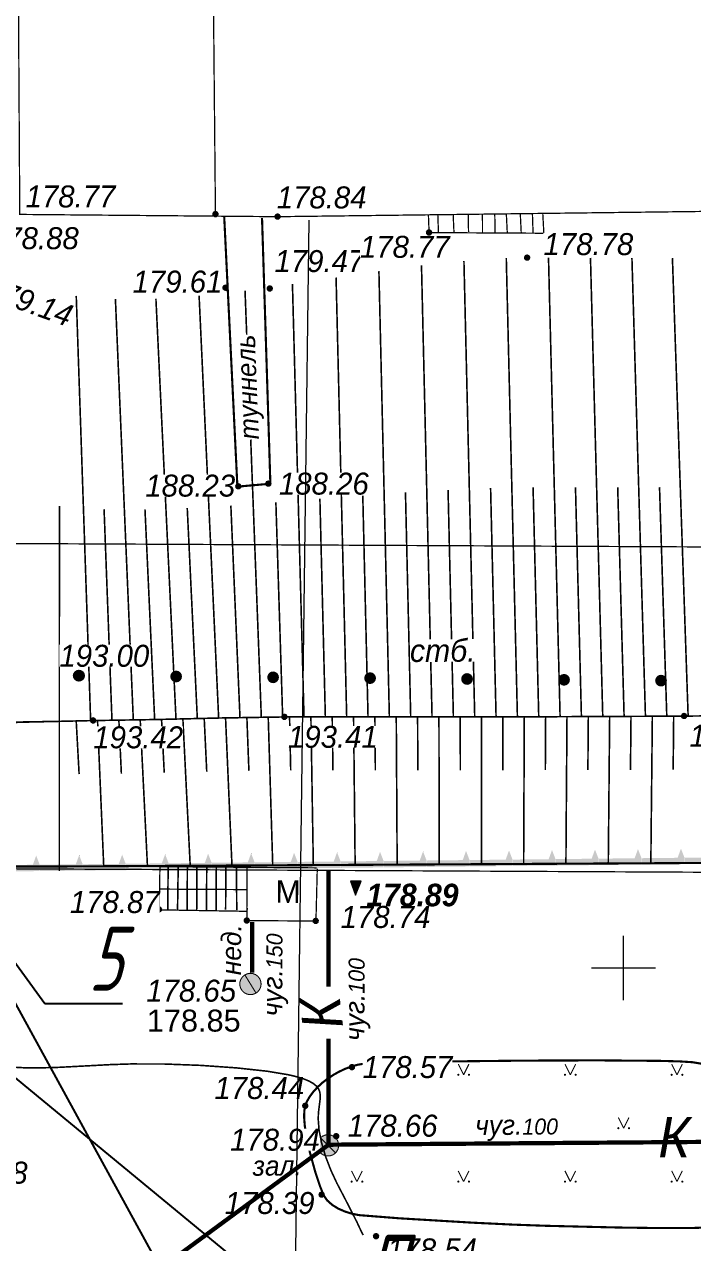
# Model space of a CAD drawing. Header units: millimetres. Extents: x 6735 to 13224, y -12144 to -9633.
# Drawn here: x 12233.6 to 12340.1, y -11862.9 to -11669 of the extents above; entities that cross this region are included whole.
import ezdxf
from ezdxf import colors
from ezdxf.entities.mleader import LeaderData, LeaderLine
from ezdxf.math import Vec2, Vec3

# ---------------------------------------------------------------- set-up
doc = ezdxf.new("R2010")
doc.units = ezdxf.units.MM
for name, pattern in [('Cплошная', [0]), ('Cплошная_0.50', [0]), ('Штриховая 1.5-1_0.50', [1.25, 0.75, -0.5]), ('Штриховая 2_0.50', [2, 1, -1])]:
    doc.linetypes.add(name, pattern=pattern)
for name, color, linetype, lineweight in [('Линия выноска', 137, 'Continuous', 25), ('Строительный', 251, 'Continuous', 13), ('Строительный @ 1', 251, 'Continuous', 13)]:
    doc.layers.add(name, color=color, linetype=linetype, lineweight=lineweight)
doc.styles.add('Simplex', font='simplex.shx', dxfattribs={"width": 0.7, "oblique": 15})
doc.styles.get("Standard").update_dxf_attribs({"font": 'arial.ttf'})
doc.styles.add('БСАМ курсив малоконтрасный (Бм-431)', font='')
doc.styles.get('БСАМ курсив малоконтрасный (Бм-431)').set_extended_font_data('Bm431', italic=True)
doc.linetypes.add('КАБЕЛЬ_ВЫС-', pattern='A,4.5,[131,ltypeshp.shx,S=0.6,R=270,X=-0.6,Y=0.6],1e-08,[131,ltypeshp.shx,S=0.6,R=270,X=-1.2,Y=0.6],-2,9,-2,[131,ltypeshp.shx,S=0.6,R=90,X=0.6,Y=-0.6],1e-08,[131,ltypeshp.shx,S=0.6,R=90,X=1.2,Y=-0.6],4.5', length=22)
doc.linetypes.add('Канализ', pattern='A,5,-1,["К",БСАМ курсив малоконтрасный (Бм-431),S=2,R=0,X=-1,Y=-1],-1,10,-2,10,-2,5', length=36)
doc.linetypes.add('КОНТУР', pattern='A,0,-0.5,[133,ltypeshp.shx,S=0.05,R=0,X=-0.5,Y=0],-0.5', length=1)

# ---------------------------------------------------------------- blocks, each defined once
blk = doc.blocks.new('2014 - 416 газон')
at = {"color": 7, "linetype": 'Continuous', "lineweight": 0, "const_width": 0.1, "flags": 128}
for points in [[(-0.5, 0.05), (-0.456699, 0.025), (-0.456699, -0.025), (-0.5, -0.05), (-0.543301, -0.025), (-0.543301, 0.025), (-0.5, 0.05)], [(0.5, 0.05), (0.543301, 0.025), (0.543301, -0.025), (0.5, -0.05), (0.456699, -0.025), (0.456699, 0.025), (0.5, 0.05)]]:
    blk.add_lwpolyline(points, close=True, dxfattribs=at)
for points in [[(-0.5, 1), (0, 0)], [(0, 0), (0.5, 1)]]:
    blk.add_lwpolyline(points, dxfattribs=at)
blk = doc.blocks.new('26 - 108.1.1 опоры  жб d-1.0')
at = {"true_color": 0xffffff}
blk.add_hatch(color=7, dxfattribs=at).paths.add_polyline_path([(-0.00002, 0.5), (-0.25, 0.43302), (-0.43302, 0.25002), (-0.5, 0.00002), (-0.43302, -0.24998), (-0.25002, -0.433), (-0.00002, -0.5), (0.24998, -0.433), (0.433, -0.25), (0.5, 0), (0.433, 0.25), (0.25, 0.43302)])
at = {"color": 7, "linetype": 'Continuous', "lineweight": 0, "const_width": 0.1, "flags": 128}
for points in [[(0, 0.5), (0.191342, 0.46194), (0.353553, 0.353553), (0.46194, 0.191342), (0.5, 0), (0.46194, -0.191342), (0.353553, -0.353553), (0.191342, -0.46194), (0, -0.5), (-0.191342, -0.46194), (-0.353553, -0.353553), (-0.46194, -0.191342), (-0.5, 0), (-0.46194, 0.191342), (-0.353553, 0.353553), (-0.191342, 0.46194), (0, 0.5)], [(0, 0.05), (0.043301, 0.025), (0.043301, -0.025), (0, -0.05), (-0.043301, -0.025), (-0.043301, 0.025), (0, 0.05)]]:
    blk.add_lwpolyline(points, close=True, dxfattribs=at)
at = {"color": 7, "linetype": 'Continuous', "lineweight": 0, "true_color": 0xffffff, "const_width": 0.02, "flags": 128}
blk.add_lwpolyline([(0, 0.5), (-0.25, 0.433013), (-0.433013, 0.25), (-0.5, 0), (-0.433013, -0.25), (-0.25, -0.433013), (0, -0.5), (0.25, -0.433013), (0.433013, -0.25), (0.5, 0), (0.433013, 0.25), (0.25, 0.433013), (0, 0.5)], close=True, dxfattribs=at)
blk = doc.blocks.new('48 - 117.1 колодц.смотр.без раздел.по назначен d-2.0')
at = {"true_color": 0xffffff}
blk.add_hatch(color=7, dxfattribs=at).paths.add_polyline_path([(-0.00002, 1), (-0.3827, 0.92388), (-0.70712, 0.70712), (-0.92388, 0.3827), (-1, 0), (-0.92388, -0.38268), (-0.70712, -0.7071), (-0.3827, -0.92386), (0, -0.99998), (0.38268, -0.92386), (0.7071, -0.7071), (0.92386, -0.38268), (0.99998, 0.00002), (0.92386, 0.3827), (0.7071, 0.70712), (0.38268, 0.92388)])
at = {"color": 7, "linetype": 'Continuous', "lineweight": 0, "const_width": 0.1, "flags": 128}
blk.add_lwpolyline([(0, 1), (0.269797, 0.962917), (0.519584, 0.854419), (0.730836, 0.682553), (0.887885, 0.460065), (0.979084, 0.203456), (0.997669, -0.068242), (0.942261, -0.33488), (0.81697, -0.57668), (0.631088, -0.775711), (0.398401, -0.917211), (0.136167, -0.990686), (-0.136167, -0.990686), (-0.398401, -0.917211), (-0.631088, -0.775711), (-0.81697, -0.57668), (-0.942261, -0.33488), (-0.997669, -0.068242), (-0.979084, 0.203456), (-0.887885, 0.460065), (-0.730836, 0.682553), (-0.519584, 0.854419), (-0.269797, 0.962917), (0, 1)], close=True, dxfattribs=at)
at = {"color": 7, "linetype": 'Continuous', "lineweight": 0, "true_color": 0xffffff, "const_width": 0.02, "flags": 128}
blk.add_lwpolyline([(0, 1), (-0.382683, 0.92388), (-0.707107, 0.707107), (-0.92388, 0.382683), (-1, 0), (-0.92388, -0.382683), (-0.707107, -0.707107), (-0.382683, -0.92388), (0, -1), (0.382683, -0.92388), (0.707107, -0.707107), (0.92388, -0.382683), (1, 0), (0.92388, 0.382683), (0.707107, 0.707107), (0.382683, 0.92388), (0, 1)], close=True, dxfattribs=at)
at = {"color": 7, "linetype": 'Continuous', "lineweight": 0, "const_width": 0.1, "flags": 128}
blk.add_lwpolyline([(-0.71, 0.71), (0.71, -0.71)], dxfattribs=at)
blk = doc.blocks.new('118 - 330 отм высот')
blk.add_hatch(color=7).paths.add_polyline_path([(0.098, 0.12), (0.002, 0.155), (-0.095, 0.121), (-0.146, 0.032), (-0.129, -0.069), (-0.05, -0.135), (0.052, -0.136), (0.131, -0.07), (0.149, 0.031)])
at = {"color": 7, "linetype": 'Continuous', "lineweight": 0, "const_width": 0.01, "flags": 128}
blk.add_lwpolyline([(0.098, 0.12), (0.002, 0.155), (-0.095, 0.121), (-0.146, 0.032), (-0.129, -0.069), (-0.05, -0.135), (0.052, -0.136), (0.131, -0.07), (0.149, 0.031), (0.098, 0.12)], close=True, dxfattribs=at)
blk = doc.blocks.new('Крест')
at = {"color": 0, "linetype": 'Continuous', "lineweight": 0, "flags": 128}
for points in [[(0, -1), (0, 1)], [(-1, 0), (1, 0)]]:
    blk.add_lwpolyline(points, dxfattribs=at)
blk = doc.blocks.new('Отметка рельса')
at = {"linetype": 'Continuous', "lineweight": -2}
blk.add_hatch(color=0, dxfattribs=at).paths.add_polyline_path([(-0.65, 0.251), (-0.65, -0.249), (0, 0.001)])
at = {"color": 0, "linetype": 'Continuous', "lineweight": -2, "flags": 128}
blk.add_lwpolyline([(-0.65, 0.251), (-0.65, -0.249), (0, 0.001), (-0.65, 0.251)], dxfattribs=at)
blk = doc.blocks.new('_Oblique')
at = {"color": 0, "lineweight": -2}
blk.add_line((-0.5, -0.5), (0.5, 0.5), dxfattribs=at)
blk = doc.blocks.new('_DotBlank')
at = {"color": 0, "linetype": 'ByBlock', "lineweight": -2}
blk.add_line((-0.5, 0), (-1, 0), dxfattribs=at)
blk.add_circle((0, 0), 0.5, dxfattribs=at)

msp = doc.modelspace()

# ---------------------------------------------------------------- hatches: boundary and pattern name
at = {"layer": 'Строительный'}
for points in [[(12236.0231, -11802.77166), (12236.05493, -11802.77131), (12236.07215, -11802.77112), (12236.05443, -11802.72538), (12235.52977, -11801.37096), (12235.49702, -11801.28642), (12235.4661, -11801.37165), (12235.03266, -11802.56662), (12234.97083, -11802.73708), (12234.96648, -11802.74907), (12229.22312, -11802.81112), (12229.23414, -11803.83105), (12236.03374, -11803.7576)], [(12242.87176, -11802.69767), (12242.90359, -11802.69732), (12242.92082, -11802.69714), (12242.90309, -11802.65139), (12242.37843, -11801.29698), (12242.34673, -11801.30926), (12242.31477, -11801.29766), (12241.88132, -11802.49263), (12241.81949, -11802.6631), (12241.85145, -11802.67469), (12241.81949, -11802.6631), (12241.81514, -11802.67508), (12236.07179, -11802.73713), (12236.0828, -11803.75707), (12242.88241, -11803.68361)], [(12242.31477, -11801.29766), (12242.34673, -11801.30926), (12242.37843, -11801.29698), (12242.34568, -11801.21243)], [(12249.72042, -11802.62368), (12249.75225, -11802.62334), (12249.76948, -11802.62315), (12249.75176, -11802.5774), (12249.72005, -11802.58968), (12249.75176, -11802.5774), (12249.22709, -11801.22299), (12249.19434, -11801.13844), (12249.16343, -11801.22368), (12248.72998, -11802.41864), (12248.66815, -11802.58911), (12248.6638, -11802.60109), (12242.92045, -11802.66314), (12242.93147, -11803.68308), (12249.73107, -11803.60962)], [(12256.56908, -11802.54969), (12256.60091, -11802.54935), (12256.61814, -11802.54916), (12256.60042, -11802.50341), (12256.53515, -11802.35582), (12256.30636, -11801.83844), (12256.60042, -11802.50341), (12256.07576, -11801.149), (12256.04405, -11801.16128), (12256.01209, -11801.14969), (12255.57864, -11802.34466), (12255.51681, -11802.51512), (12255.51246, -11802.5271), (12249.76911, -11802.58915), (12249.78013, -11803.60909), (12256.57973, -11803.53564)], [(12256.01209, -11801.14969), (12256.04405, -11801.16128), (12256.07576, -11801.149), (12256.04301, -11801.06446)], [(12263.41774, -11802.4757), (12263.44957, -11802.47536), (12263.4668, -11802.47518), (12263.44908, -11802.42942), (12263.41738, -11802.44171), (12263.44908, -11802.42942), (12262.92442, -11801.07501), (12262.89167, -11800.99047), (12262.86075, -11801.0757), (12262.42731, -11802.27067), (12262.36547, -11802.44113), (12262.39743, -11802.45272), (12262.36547, -11802.44113), (12262.36112, -11802.45312), (12256.61777, -11802.51516), (12256.62879, -11803.5351), (12263.42839, -11803.46165)], [(12270.2664, -11802.40171), (12270.29824, -11802.40137), (12270.31546, -11802.40118), (12270.29774, -11802.35544), (12270.26604, -11802.36772), (12270.29774, -11802.35544), (12269.77308, -11801.00103), (12269.74138, -11801.01331), (12269.70941, -11801.00171), (12269.27597, -11802.19668), (12269.21413, -11802.36714), (12269.20979, -11802.37913), (12263.46643, -11802.44118), (12263.47745, -11803.46112), (12270.27706, -11803.38766)], [(12269.70941, -11801.00171), (12269.74138, -11801.01331), (12269.77308, -11801.00103), (12269.74033, -11800.91648)], [(12277.11506, -11802.32773), (12277.1469, -11802.32738), (12277.16412, -11802.3272), (12277.1464, -11802.28145), (12277.1147, -11802.29373), (12277.1464, -11802.28145), (12276.62174, -11800.92704), (12276.59004, -11800.93932), (12276.62174, -11800.92704), (12276.58899, -11800.8425), (12276.55808, -11800.92773), (12276.12463, -11802.12269), (12276.06279, -11802.29316), (12276.09476, -11802.30475), (12276.06279, -11802.29316), (12276.05845, -11802.30514), (12270.31509, -11802.36719), (12270.32611, -11803.38713), (12277.12572, -11803.31367)], [(12283.96373, -11802.25374), (12283.99556, -11802.2534), (12284.01279, -11802.25321), (12283.99506, -11802.20746), (12283.4704, -11800.85305), (12283.4387, -11800.86533), (12283.40674, -11800.85374), (12282.97329, -11802.0487), (12282.91146, -11802.21917), (12282.94342, -11802.23076), (12282.91146, -11802.21917), (12282.90711, -11802.23115), (12277.16376, -11802.2932), (12277.17477, -11803.31314), (12283.97438, -11803.23968)], [(12283.40674, -11800.85374), (12283.4387, -11800.86533), (12283.4704, -11800.85305), (12283.43765, -11800.7685)], [(12290.81239, -11802.17975), (12290.84422, -11802.17941), (12290.86145, -11802.17922), (12290.84373, -11802.13347), (12290.81202, -11802.14576), (12290.84373, -11802.13347), (12290.77846, -11801.98588), (12290.54967, -11801.46851), (12290.84373, -11802.13347), (12290.31906, -11800.77906), (12290.28631, -11800.69452), (12290.2554, -11800.77975), (12289.82195, -11801.97472), (12289.76012, -11802.14518), (12289.79208, -11802.15677), (12289.76012, -11802.14518), (12289.75577, -11802.15717), (12284.01242, -11802.21921), (12284.02344, -11803.23915), (12290.82304, -11803.16569)], [(12297.66105, -11802.10577), (12297.69288, -11802.10542), (12297.71011, -11802.10523), (12297.69239, -11802.05948), (12297.62712, -11801.91189), (12297.39834, -11801.39452), (12297.69239, -11802.05948), (12297.16773, -11800.70507), (12297.13602, -11800.71735), (12297.10406, -11800.70576), (12296.67061, -11801.90073), (12296.60878, -11802.07119), (12296.60443, -11802.08318), (12290.86108, -11802.14523), (12290.8721, -11803.16516), (12297.6717, -11803.09171)], [(12297.10406, -11800.70576), (12297.13602, -11800.71735), (12297.16773, -11800.70507), (12297.13497, -11800.62053)], [(12304.50971, -11802.03178), (12304.54154, -11802.03143), (12304.55877, -11802.03125), (12304.54105, -11801.9855), (12304.50935, -11801.99778), (12304.54105, -11801.9855), (12304.01639, -11800.63109), (12303.98364, -11800.54654), (12303.95272, -11800.63177), (12303.98468, -11800.64337), (12303.95272, -11800.63177), (12303.51927, -11801.82674), (12303.45744, -11801.9972), (12303.4894, -11802.0088), (12303.45744, -11801.9972), (12303.4531, -11802.00919), (12297.70974, -11802.07124), (12297.72076, -11803.09118), (12304.52036, -11803.01772)], [(12311.35837, -11801.95779), (12311.39021, -11801.95744), (12311.40743, -11801.95726), (12311.38971, -11801.91151), (12311.35801, -11801.92379), (12311.38971, -11801.91151), (12310.86505, -11800.5571), (12310.83335, -11800.56938), (12310.80138, -11800.55779), (12310.36794, -11801.75275), (12310.30611, -11801.92322), (12310.30176, -11801.9352), (12304.55841, -11801.99725), (12304.56942, -11803.01719), (12311.36903, -11802.94373)], [(12310.80138, -11800.55779), (12310.83335, -11800.56938), (12310.86505, -11800.5571), (12310.8323, -11800.47255)], [(12318.20704, -11801.8838), (12318.23887, -11801.88346), (12318.25609, -11801.88327), (12318.23837, -11801.83752), (12318.20667, -11801.8498), (12318.23837, -11801.83752), (12317.71371, -11800.48311), (12317.68201, -11800.49539), (12317.71371, -11800.48311), (12317.68096, -11800.39857), (12317.65004, -11800.4838), (12317.2166, -11801.67877), (12317.15477, -11801.84923), (12317.18673, -11801.86082), (12317.15477, -11801.84923), (12317.15042, -11801.86121), (12311.40707, -11801.92326), (12311.41809, -11802.9432), (12318.21769, -11802.86974)], [(12325.0557, -11801.80981), (12325.08753, -11801.80947), (12325.10476, -11801.80928), (12325.08703, -11801.76353), (12324.56237, -11800.40912), (12324.52962, -11800.32458), (12324.49871, -11800.40981), (12324.06526, -11801.60478), (12324.00343, -11801.77524), (12323.99908, -11801.78723), (12318.25573, -11801.84927), (12318.26675, -11802.86921), (12325.06635, -11802.79575)], [(12331.90436, -11801.73582), (12331.93619, -11801.73548), (12331.95342, -11801.73529), (12331.9357, -11801.68955), (12331.90399, -11801.70183), (12331.9357, -11801.68955), (12331.87043, -11801.54195), (12331.64164, -11801.02458), (12331.9357, -11801.68955), (12331.41103, -11800.33513), (12331.37829, -11800.25059), (12331.34737, -11800.33582), (12331.37933, -11800.34741), (12331.34737, -11800.33582), (12330.91392, -11801.53079), (12330.85209, -11801.70125), (12330.88405, -11801.71284), (12330.85209, -11801.70125), (12330.84774, -11801.71324), (12325.10439, -11801.77529), (12325.11541, -11802.79522), (12331.91501, -11802.72177)], [(12338.75302, -11801.66184), (12338.78486, -11801.66149), (12338.80208, -11801.66131), (12338.78436, -11801.61556), (12338.2597, -11800.26115), (12338.22695, -11800.1766), (12338.19603, -11800.26183), (12337.76258, -11801.4568), (12337.70075, -11801.62726), (12337.6964, -11801.63925), (12331.95305, -11801.7013), (12331.96407, -11802.72124), (12338.76367, -11802.64778)], [(12345.60168, -11801.58785), (12345.63352, -11801.58751), (12345.65074, -11801.58732), (12345.63302, -11801.54157), (12345.60132, -11801.55385), (12345.63302, -11801.54157), (12345.10836, -11800.18716), (12345.07665, -11800.19944), (12345.10836, -11800.18716), (12345.07561, -11800.10261), (12345.04469, -11800.18785), (12344.61125, -11801.38281), (12344.54941, -11801.55328), (12344.58138, -11801.56487), (12344.54941, -11801.55328), (12344.54506, -11801.56526), (12338.80171, -11801.62731), (12338.81273, -11802.64725), (12345.61233, -11802.57379)]]:
    msp.add_hatch(color=7, dxfattribs=at).paths.add_polyline_path(points)

# ---------------------------------------------------------------- linework, layer by layer
at = {"layer": 'Строительный', "color": 7, "linetype": 'Cплошная_0.50', "lineweight": 0, "flags": 128}
for points, const_width in [([(12146.38495, -11665.93858), (12146.39637, -11666.09012), (12146.44165, -11666.694), (12147.59851, -11681.59548), (12148.33513, -11689.96441), (12149.05804, -11697.08009), (12149.95111, -11704.3668), (12150.87556, -11710.28525), (12152.04839, -11716.56088), (12153.13825, -11721.79397), (12154.59296, -11727.81572), (12155.35337, -11730.56355), (12156.14261, -11733.16125), (12157.1066, -11736.02345), (12158.11918, -11738.70936), (12159.18388, -11741.22832), (12160.30325, -11743.58633), (12161.55554, -11745.93608), (12162.99667, -11748.38671), (12164.61444, -11750.91737), (12166.39075, -11753.49973), (12168.13057, -11755.873), (12169.96044, -11758.23035), (12171.85351, -11760.53716), (12173.7764, -11762.75272), (12175.62418, -11764.7628), (12177.43024, -11766.61034), (12179.15883, -11768.25879), (12180.77584, -11769.6756), (12182.3569, -11770.92144), (12184.04569, -11772.11533), (12185.83401, -11773.25148), (12187.71214, -11774.32369), (12189.60086, -11775.2926), (12191.5523, -11776.19051), (12193.55466, -11777.012), (12195.59509, -11777.75179), (12197.63665, -11778.3981), (12199.68881, -11778.95552), (12201.73793, -11779.42034), (12203.77042, -11779.78948), (12205.87796, -11780.04314), (12208.55612, -11780.22561), (12211.81682, -11780.33776), (12215.69048, -11780.38068), (12213.75365, -11780.35922), (12239.36793, -11779.91556), (12234.17106, -11780.03491), (12244.5648, -11779.79621), (12254.72403, -11779.62771), (12259.69392, -11779.50897), (12264.88256, -11779.38528), (12275.0419, -11779.22003), (12292.29053, -11779.19284), (12296.47671, -11779.19358), (12316.91639, -11779.18742), (12338.72019, -11779.08913), (12343.38983, -11779.04004), (12355.71652, -11778.90118), (12372.71137, -11778.59), (12381.52127, -11778.32392), (12389.69264, -11777.98576), (12409.33517, -11776.97166), (12420.61212, -11776.28664), (12430.11983, -11775.60951), (12439.31221, -11774.7936), (12442.87494, -11774.39283), (12445.74359, -11773.99741), (12451.25615, -11773.00418), (12456.79564, -11771.74002), (12462.31449, -11770.21183), (12467.658, -11768.45836), (12470.304, -11767.47998), (12472.86902, -11766.45397), (12475.34296, -11765.38438), (12477.71688, -11764.27507), (12480.10951, -11763.06982), (12482.54352, -11761.75981), (12484.98758, -11760.36189), (12487.41084, -11758.89371), (12489.85764, -11757.32444), (12492.22092, -11755.71863), (12494.47356, -11754.09473), (12496.59305, -11752.46897), (12498.69339, -11750.74259), (12500.59958, -11749.04692), (12502.29605, -11747.39579), (12503.7716, -11745.80016), (12505.07185, -11744.19822), (12506.31369, -11742.44662), (12507.50084, -11740.54017), (12508.63863, -11738.47031), (12509.56273, -11736.59301), (12510.46207, -11734.58024), (12511.34347, -11732.41686), (12512.21953, -11730.0721), (12513.50635, -11726.28585), (12515.02225, -11721.41936), (12516.3586, -11716.59434), (12517.79955, -11710.60469), (12519.23059, -11703.94086), (12520.57172, -11696.9889), (12521.79242, -11689.84651), (12522.74803, -11683.2881), (12523.56736, -11676.03395), (12524.50445, -11665.87361), (12526.21522, -11644.17326), (12526.96093, -11634.00955), (12527.587, -11625.48794), (12528.05287, -11619.86456), (12528.81827, -11611.64471), (12529.04449, -11609.26215), (12529.89403, -11599.84177), (12530.38947, -11593.02808), (12530.57472, -11589.19998), (12530.63693, -11585.9839), (12530.57701, -11583.33059), (12530.39432, -11581.21819), (12530.05889, -11579.24615), (12529.56854, -11577.22708), (12528.92518, -11575.16902), (12528.13198, -11573.08213), (12527.27025, -11571.13944), (12526.28931, -11569.19286), (12525.19519, -11567.25437), (12523.99603, -11565.33845), (12522.78118, -11563.57119), (12521.49217, -11561.85239), (12520.14049, -11560.19739), (12518.73976, -11558.6229), (12517.34391, -11557.21116), (12515.79276, -11555.81331), (12514.08653, -11554.42954), (12512.22539, -11553.05999), (12510.45483, -11551.86356), (12508.56372, -11550.67822), (12506.55188, -11549.50385), (12504.41869, -11548.3401), (12500.50839, -11546.38331), (12496.22832, -11544.44782), (12491.07364, -11542.31543), (12485.51964, -11540.17862), (12478.35006, -11537.64464), (12471.56008, -11535.50075), (12467.65759, -11534.40274), (12463.9811, -11533.47735), (12460.54579, -11532.72839), (12457.36131, -11532.15792), (12454.04991, -11531.7024), (12450.22644, -11531.2972), (12445.8708, -11530.94014), (12440.94362, -11530.62797), (12431.99869, -11530.22235), (12420.79883, -11529.8845), (12411.28283, -11529.665), (12400.64596, -11529.41498), (12390.35977, -11529.18679), (12377.65395, -11528.98397), (12350.09398, -11528.70556), (12323.33842, -11528.59153), (12297.14318, -11528.62136), (12270.94779, -11528.81466), (12259.01842, -11529.00235), (12249.65005, -11529.24345), (12243.40579, -11529.44095), (12231.50784, -11529.8363), (12221.5791, -11530.28572), (12213.38086, -11530.82646), (12208.90071, -11531.22571), (12204.87196, -11531.67627), (12201.26661, -11532.18127), (12198.06959, -11532.74287), (12196.54165, -11533.04306), (12189.63142, -11534.43621), (12184.52194, -11535.59357), (12180.72993, -11536.58137), (12177.29764, -11537.61068), (12174.15761, -11538.70181), (12171.2817, -11539.86481), (12168.09413, -11541.3968), (12166.63018, -11542.21101), (12165.25018, -11543.05875), (12163.95229, -11543.94121), (12162.73576, -11544.85892), (12161.59963, -11545.81263), (12160.54317, -11546.80293), (12158.41746, -11549.10956), (12156.29427, -11551.80672), (12154.20094, -11554.85978), (12152.16887, -11558.22304), (12150.28466, -11561.73557), (12148.51894, -11565.43388), (12146.90068, -11569.25729), (12145.45627, -11573.14341), (12144.17048, -11577.16015), (12143.1151, -11581.11484), (12142.30561, -11584.94921), (12141.75214, -11588.61511), (12141.58316, -11590.42791), (12141.4689, -11592.55517), (12141.40446, -11597.75561), (12141.55864, -11604.22346), (12141.93199, -11611.98254), (12142.863, -11625.57149), (12144.31121, -11642.72372), (12145.17155, -11652.16343), (12146.38048, -11665.87964)], 0.255), ([(12264.05974, -11699.19634), (12263.45498, -11634.6899)], 0.204), ([(12308.55978, -11699.12128), (12308.62079, -11702.12674)], 0.204), ([(12310.40199, -11699.0607), (12310.55538, -11702.1435)], 0.204), ([(12312.62363, -11699.03493), (12312.77702, -11702.11773)], 0.204), ([(12314.55823, -11699.0517), (12314.65919, -11702.12204)], 0.204), ([(12316.38108, -11702.20518), (12316.20601, -11699.00645)], 0.204), ([(12298.09912, -11702.11808), (12297.98827, -11699.32233)], 0.204), ([(12299.49099, -11699.29183), (12299.58939, -11702.14001)], 0.204), ([(12301.93481, -11699.26348), (12302.05812, -11702.00681)], 0.204), ([(12304.32619, -11699.22267), (12304.38462, -11702.00596)], 0.204), ([(12306.60027, -11699.20936), (12306.60884, -11702.20235)], 0.204), ([(12298.08665, -11702.12198), (12316.44562, -11702.22592)], 0.204), ([(12396.5443, -11777.6515), (12389.69264, -11777.98576), (12381.52127, -11778.32392), (12372.71137, -11778.59), (12355.71652, -11778.90118), (12343.38983, -11779.04004), (12338.72019, -11779.08913), (12316.91639, -11779.18742), (12296.47671, -11779.19358), (12292.29053, -11779.19284), (12275.0419, -11779.22003), (12264.88256, -11779.38528), (12259.69392, -11779.50897), (12254.72403, -11779.62771), (12244.5648, -11779.79621), (12234.17106, -11780.03491), (12231.27366, -11780.11625), (12222.40821, -11780.32311), (12215.69048, -11780.38068), (12215.32514, -11780.37966)], 0.255), ([(12280.19285, -11803.2443), (12255.21698, -11803.03906), (12255.09983, -11809.92446)], 0.204), ([(12256.52332, -11803.0119), (12256.46235, -11809.89617)], 0.25494), ([(12258.12613, -11803.01942), (12258.01958, -11809.96415)], 0.25494), ([(12259.58983, -11803.04677), (12259.54548, -11809.96019)], 0.25494), ([(12261.11581, -11803.07395), (12261.07154, -11810.01852)], 0.25494), ([(12262.67277, -11803.03878), (12262.62858, -11810.01448)], 0.25494), ([(12264.19883, -11803.0971), (12264.15456, -11810.04166)], 0.25494), ([(12265.72481, -11803.12428), (12265.68014, -11809.91314)], 0.25494), ([(12267.40642, -11803.11992), (12267.45541, -11810.00196)], 0.25494), ([(12269.10203, -11803.26344), (12269.05969, -11810.20216)], 0.204), ([(12280.0792, -11811.4797), (12280.28287, -11803.39206)], 0.204), ([(12269.05061, -11806.70271), (12255.11284, -11806.61819)], 0.204), ([(12269.0476, -11811.64034), (12269.12844, -11809.60239)], 0.204), ([(12254.96483, -11809.92481), (12269.00563, -11810.1584)], 0.204), ([(12280.03011, -11811.70343), (12269.0476, -11811.64034)], 0.204)]:
    msp.add_lwpolyline(points, dxfattribs=dict(at, const_width=const_width))
at = {"layer": 'Строительный', "color": 7, "linetype": 'Cплошная_0.50', "lineweight": 0, "const_width": 0.204, "flags": 128}
msp.add_lwpolyline([(12232.8838, -11699.22828), (12273.95361, -11699.59054), (12383.36923, -11698.23953), (12441.83792, -11697.1348), (12441.9914, -11675.92235), (12441.02159, -11634.04665), (12414.01252, -11634.13186), (12232.4858, -11634.93889), (12232.8838, -11699.22828)], close=True, dxfattribs=at)
at = {"layer": 'Строительный', "color": 7, "linetype": 'Штриховая 2_0.50', "lineweight": 0, "ltscale": 2, "const_width": 0.33999, "flags": 128}
for points in [[(12272.34041, -11742.13719), (12267.55728, -11742.56099), (12265.45052, -11699.49302)], [(12272.80716, -11741.96437), (12271.48089, -11699.79138)]]:
    msp.add_lwpolyline(points, dxfattribs=at)
at = {"layer": 'Строительный', "color": 7, "linetype": 'Cплошная', "lineweight": 0, "const_width": 0.255, "flags": 128}
for points in [[(12305.36869, -11779.19451), (12303.64979, -11706.62346)], [(12312.16869, -11779.19208), (12310.39563, -11706.19139)], [(12318.96868, -11779.18438), (12317.12253, -11706.13133)], [(12325.76866, -11779.16826), (12323.80913, -11706.14283)], [(12332.56859, -11779.13828), (12330.41505, -11706.16329)], [(12339.36836, -11779.08219), (12336.86701, -11706.18983)], [(12291.76869, -11779.19278), (12290.10325, -11708.26084)], [(12298.56869, -11779.194), (12296.88739, -11707.34956)], [(12278.1687, -11779.20471), (12276.32706, -11710.31343)], [(12284.96869, -11779.19396), (12283.27879, -11709.27134)], [(12244.17458, -11779.79981), (12241.88123, -11712.19094)], [(12250.97391, -11779.70655), (12248.12277, -11712.70567)], [(12257.77223, -11779.55585), (12254.57566, -11712.6608)], [(12264.57026, -11779.39236), (12261.45563, -11712.18413)], [(12271.36898, -11779.26134), (12268.77321, -11711.36201)], [(12295.16869, -11779.19332), (12294.33369, -11743.49057)], [(12301.96869, -11779.19449), (12301.11975, -11743.07587)], [(12308.76869, -11779.1938), (12307.89669, -11742.77818)], [(12315.56869, -11779.18905), (12314.66553, -11742.65958)], [(12322.36868, -11779.17763), (12321.42063, -11742.65669)], [(12329.16864, -11779.15551), (12328.14762, -11742.65382)], [(12335.96851, -11779.11481), (12334.81165, -11742.64536)], [(12239.18777, -11803.74676), (12239.19483, -11745.61707)], [(12267.96949, -11779.31996), (12266.514, -11745.56549)], [(12274.76875, -11779.22216), (12273.6859, -11745.03505)], [(12281.56869, -11779.19727), (12280.70078, -11744.49435)], [(12288.36869, -11779.19279), (12287.53352, -11743.97561)], [(12247.57437, -11779.76295), (12246.31599, -11746.14971)], [(12254.37316, -11779.63563), (12252.83453, -11746.18927)], [(12261.17121, -11779.47288), (12259.56658, -11745.97189)], [(12241.87403, -11779.83586), (12242.34008, -11788.32307)], [(12245.2737, -11779.79001), (12246.26164, -11802.9824)], [(12248.67341, -11779.74665), (12249.0718, -11788.23731)], [(12252.07285, -11779.68494), (12253.22592, -11802.94449)], [(12255.47203, -11779.61054), (12255.90124, -11788.09969)], [(12258.87106, -11779.52911), (12260.03705, -11802.90743)], [(12262.27005, -11779.44631), (12262.67353, -11787.93672)], [(12265.66914, -11779.36779), (12266.69159, -11802.87121)], [(12269.06845, -11779.29923), (12269.38966, -11787.79316)], [(12272.46804, -11779.24627), (12273.18668, -11802.83586)], [(12275.86788, -11779.2146), (12276.05134, -11787.71261)], [(12279.26785, -11779.20165), (12279.65359, -11802.80067)], [(12282.66785, -11779.19588), (12282.77906, -11787.69515)], [(12286.06785, -11779.19341), (12286.3148, -11802.76442)], [(12289.46785, -11779.1927), (12289.53741, -11787.69241)], [(12292.86785, -11779.19291), (12293.01091, -11802.72798)], [(12296.26785, -11779.19354), (12296.30272, -11787.69347)], [(12299.66785, -11779.19419), (12299.72012, -11802.69146)], [(12303.06785, -11779.19456), (12303.07151, -11787.69456)], [(12306.46785, -11779.19438), (12306.43771, -11802.65491)], [(12309.86785, -11779.19337), (12309.84302, -11787.69333)], [(12313.26785, -11779.19126), (12313.16309, -11802.6183)], [(12316.66785, -11779.18774), (12316.61749, -11787.68759)], [(12320.06784, -11779.18245), (12319.89801, -11802.58165)], [(12323.46783, -11779.17492), (12323.39611, -11787.67462)], [(12326.86781, -11779.16455), (12326.64776, -11802.54492)], [(12330.26779, -11779.1505), (12330.18206, -11787.65007)], [(12333.66773, -11779.13149), (12333.4271, -11802.50802)], [(12337.06763, -11779.10542), (12336.98531, -11787.60502)]]:
    msp.add_lwpolyline(points, dxfattribs=at)
at = {"layer": 'Строительный', "color": 7, "linetype": 'КОНТУР', "lineweight": 0, "ltscale": 2, "const_width": 0.34, "flags": 128}
msp.add_lwpolyline([(12396.49019, -11802.16482), (12362.89016, -11802.34768), (12290.01559, -11802.74428), (12237.80772, -11803.0284), (12218.63755, -11803.01667)], dxfattribs=at)
at = {"layer": 'Строительный', "linetype": 'Канализ', "const_width": 0.68, "flags": 128}
for points in [[(12282.06129, -11822.13046), (12282.06129, -11803.66886)], [(12269.90217, -11819.92504), (12269.92068, -11811.85098)]]:
    msp.add_lwpolyline(points, dxfattribs=at)
at = {"layer": 'Строительный', "color": 7, "linetype": 'КОНТУР', "lineweight": 0, "ltscale": 2, "const_width": 0.34, "flags": 128}
msp.add_lwpolyline([(12281.30151, -11855.36181), (12280.68706, -11853.8284), (12279.9412, -11851.55998), (12279.10441, -11848.53026), (12278.51605, -11845.78652), (12278.29218, -11844.28057), (12278.19126, -11842.99483), (12278.21425, -11841.9424), (12278.36097, -11841.12959), (12278.65321, -11840.38924), (12279.08752, -11839.63314), (12279.65756, -11838.87247), (12280.35256, -11838.12165), (12281.10774, -11837.43819), (12281.94431, -11836.79229), (12282.84312, -11836.19873), (12283.7825, -11835.67185), (12284.76584, -11835.21338), (12285.74504, -11834.84933), (12286.6984, -11834.58772), (12287.60832, -11834.43337), (12292.1416, -11834.23534), (12301.60776, -11834.04947), (12313.45334, -11833.92244), (12324.79659, -11833.88397), (12334.87687, -11833.96367), (12338.08928, -11834.05209), (12339.98943, -11834.17082), (12341.31031, -11834.38368), (12342.75548, -11834.74949), (12344.31086, -11835.26475), (12345.95284, -11835.92171), (12348.84033, -11837.32057), (12351.61536, -11838.95695), (12353.72853, -11840.47227), (12354.50096, -11841.14639), (12355.03459, -11841.72345), (12355.35719, -11842.26359), (12355.5653, -11842.91059), (12355.65898, -11843.66458), (12355.63831, -11844.52613), (12355.36329, -11846.1478), (12354.78668, -11848.06976), (12354.21638, -11849.57097), (12353.43584, -11851.40092), (12353.16763, -11852.01417), (12351.89699, -11854.78591), (12350.83095, -11856.69936), (12349.76333, -11858.17526), (12349.07294, -11858.90289), (12348.36889, -11859.47248), (12347.64951, -11859.88537), (12346.91396, -11860.14202), (12345.91338, -11860.30287), (12344.40263, -11860.42741), (12339.85045, -11860.56756), (12334.72482, -11860.57522), (12328.24302, -11860.48974), (12316.72375, -11860.21625), (12311.50053, -11860.02943), (12305.0601, -11859.72104), (12293.40184, -11859.02791), (12286.95455, -11858.5194), (12285.84496, -11858.30419), (12284.74888, -11857.96948), (12283.63902, -11857.4869), (12282.69138, -11856.91035), (12281.85897, -11856.17218), (12281.30151, -11855.36181)], close=True, dxfattribs=at)

# ---------------------------------------------------------------- block references
at = {"layer": 'Строительный', "color": 7, "zscale": 3.4}
for name, p, xscale, yscale in [('118 - 330 отм высот', (12264.05974, -11699.19634, 607.72093), 3.4, 3.4), ('118 - 330 отм высот', (12273.95361, -11699.59054, 608.05425), 3.4, 3.4), ('118 - 330 отм высот', (12298.08665, -11702.12198, 607.80178), 3.4, 3.4), ('118 - 330 отм высот', (12313.70877, -11706.13012, 607.83907), 3.4, 3.4), ('118 - 330 отм высот', (12265.65629, -11710.91514, 610.668), 3.4, 3.4), ('118 - 330 отм высот', (12272.71167, -11711.03368, 610.21361), 3.4, 3.4), ('118 - 330 отм высот', (12272.47964, -11742.10285, 640.0772), 3.4, 3.4), ('118 - 330 отм высот', (12267.69586, -11742.52778, 639.9718), 3.4, 3.4), ('118 - 330 отм высот', (12338.72019, -11779.08913, 658.2366), 3.4, 3.4), ('118 - 330 отм высот', (12244.5648, -11779.79621, 657.6212), 3.4, 3.4), ('118 - 330 отм высот', (12275.0419, -11779.22003, 657.6008), 3.4, 3.4), ('118 - 330 отм высот', (12255.05267, -11809.87218, 608.1682), 3.4, 3.4), ('118 - 330 отм высот', (12269.0476, -11811.64034, 607.784), 3.4, 3.4), ('118 - 330 отм высот', (12280.03011, -11811.70343, 607.716), 3.4, 3.4), ('118 - 330 отм высот', (12285.80292, -11834.97636, 607.1278), 3.4, 3.4), ('2014 - 416 газон', (12303.59612, -11836.17934), 1.7, 1.7), ('2014 - 416 газон', (12320.59612, -11836.17934), 1.7, 1.7), ('2014 - 416 газон', (12337.59612, -11836.17934), 1.7, 1.7), ('118 - 330 отм высот', (12278.36097, -11841.12959, 606.6994), 3.4, 3.4), ('2014 - 416 газон', (12295.09612, -11844.67934), 1.7, 1.7), ('2014 - 416 газон', (12312.09612, -11844.67934), 1.7, 1.7), ('2014 - 416 газон', (12329.09612, -11844.67934), 1.7, 1.7), ('118 - 330 отм высот', (12283.29486, -11845.96827, 607.4508), 3.4, 3.4), ('2014 - 416 газон', (12286.59612, -11853.17934), 1.7, 1.7), ('2014 - 416 газон', (12303.59612, -11853.17934), 1.7, 1.7), ('2014 - 416 газон', (12320.59612, -11853.17934), 1.7, 1.7), ('2014 - 416 газон', (12337.59612, -11853.17934), 1.7, 1.7), ('118 - 330 отм высот', (12280.97346, -11855.27821, 606.5226), 3.4, 3.4), ('118 - 330 отм высот', (12289.64206, -11861.88531, 607.0428), 3.4, 3.4)]:
    msp.add_blockref(name, p, dxfattribs=dict(at, xscale=xscale, yscale=yscale))
for name, p, xscale, yscale, rotation in [('26 - 108.1.1 опоры  жб d-1.0', (12242.26607, -11772.64848), 1.699999999999766, 1.699999999999766, 0.1485780000101356), ('26 - 108.1.1 опоры  жб d-1.0', (12242.34756, -11772.64917), 1.700000000000266, 1.700000000000266, 269.5110320000158), ('26 - 108.1.1 опоры  жб d-1.0', (12257.79787, -11772.78103), 1.700000000000266, 1.700000000000266, 269.5110320000158), ('26 - 108.1.1 опоры  жб d-1.0', (12273.24818, -11772.91289), 1.700000000000266, 1.700000000000266, 269.5110320000158), ('26 - 108.1.1 опоры  жб d-1.0', (12288.69849, -11773.04475), 1.700000000000266, 1.700000000000266, 269.5110320000158), ('26 - 108.1.1 опоры  жб d-1.0', (12304.1488, -11773.1766), 1.700000000000266, 1.700000000000266, 269.5110320000158), ('26 - 108.1.1 опоры  жб d-1.0', (12319.59911, -11773.30846), 1.700000000000266, 1.700000000000266, 269.5110320000158), ('26 - 108.1.1 опоры  жб d-1.0', (12335.04942, -11773.44032), 1.700000000000266, 1.700000000000266, 269.5110320000158), ('48 - 117.1 колодц.смотр.без раздел.по назначен d-2.0', (12269.63463, -11821.72552), 1.699999999999459, 1.699999999999459, 346.6283499999836), ('48 - 117.1 колодц.смотр.без раздел.по назначен d-2.0', (12281.99463, -11847.40998), 1.699999999999766, 1.699999999999766, 0.1485780000101356)]:
    msp.add_blockref(name, p, dxfattribs=dict(at, xscale=xscale, yscale=yscale, rotation=rotation))
at = {"layer": 'Строительный', "color": 136, "true_color": 0x008080, "xscale": 5.1, "yscale": 5.1, "zscale": 3.4}
msp.add_blockref('Крест', (12329.09612, -11819.17934), dxfattribs=at)
at = {"layer": 'Строительный @ 1', "xscale": 3.4, "yscale": 3.4, "zscale": 3.4, "rotation": 269.8428054947148}
msp.add_blockref('Отметка рельса', (12286.39165, -11807.59113), dxfattribs=at)

# ---------------------------------------------------------------- texts
at = {"layer": 'Строительный', "linetype": 'Канализ', "style": 'БСАМ курсив малоконтрасный (Бм-431)'}
msp.add_text('К', height=6.41546, dxfattribs=at).set_placement((12334.62231, -11849.29221))
at = {"layer": 'Строительный', "color": 7, "char_height": 3.4976004, "attachment_point": 4, "bg_fill": 3, "box_fill_scale": 1, "bg_fill_color": 256}
for s, insert, bg_fill_transparency in [('{\\fD431|c1|b0|i1;\\l\\C0;178.74}', (12284.00287, -11811.08354), 4265717), ('{\\C0;178.85}', (12253.13251, -11827.57813), 4266327), ('{\\fD431|c1|b0|i1;\\l\\C0;178.28}', (12219.83219, -11851.78498), 4264052), ('{\\fD431|c1|b0|i1;\\l\\C0;178.54}', (12291.42161, -11864.00263), 4265727)]:
    msp.add_mtext(s, dxfattribs=dict(at, insert=insert, bg_fill_transparency=bg_fill_transparency))

# ---------------------------------------------------------------- next in the draw order: texts
for s, insert, bg_fill_transparency in [('{\\fD431|c1|b0|i1;\\l\\C0;178.77}', (12233.81687, -11696.39624), 4265452), ('{\\fD431|c1|b0|i1;\\l\\C0;178.84}', (12273.82807, -11696.5495), 4264527), ('{\\fD431|c1|b0|i1;\\l\\C0;178.88}', (12227.97576, -11703.03925), 4265407), ('{\\fD431|c1|b0|i1;\\l\\C0;178.78}', (12316.32429, -11703.98104), 4266017), ('{\\fD431|c1|b0|i1;\\l\\C0;179.47}', (12273.46822, -11706.68496), 4265532), ('{\\fD431|c1|b0|i1;\\l\\C0;179.61}', (12250.8612, -11709.9516), 4264412), ('{\\fD431|c1|b0|i1;\\l\\C0;188.23}', (12252.89173, -11742.42254), 4264417), ('{\\fD431|c1|b0|i1;\\l\\C0;188.26}', (12274.17964, -11742.10285), 4265587), ('{\\fD431|c1|b0|i1;\\l\\C0;193.00}', (12239.20256, -11769.50789), 4265527), ('{\\fD431|c1|b0|i1;\\l\\C0;193.60}', (12339.58009, -11782.24387), 4266247), ('{\\fD431|c1|b0|i1;\\l\\C0;193.42}', (12244.60309, -11782.48793), 4264332), ('{\\fD431|c1|b0|i1;\\l\\C0;193.41}', (12275.61515, -11782.40901), 4264537), ('{\\fD431|c1|b0|i1;\\l\\C0;178.87}', (12240.86814, -11808.70711), 4264422), ('{\\fD431|c1|b0|i1;\\l\\C0;178.65}', (12253.04662, -11822.81713), 4265602), ('{\\fD431|c1|b0|i1;\\l\\C0;178.57}', (12287.50292, -11834.97636), 4265802), ('{\\fD431|c1|b0|i1;\\l\\C0;178.44}', (12263.9029, -11838.31304), 4264542), ('{\\fD431|c1|b0|i1;\\l\\C0;178.66}', (12285.13367, -11844.30407), 4264612), ('{\\fD431|c1|b0|i1;\\l\\C0;178.94}', (12266.39058, -11846.54521), 4265797), ('{\\fD431|c1|b0|i1;\\l\\C0;178.39}', (12265.53766, -11856.61473), 4264607)]:
    msp.add_mtext(s, dxfattribs=dict(at, insert=insert, bg_fill_transparency=bg_fill_transparency))
at = {"layer": 'Строительный', "color": 7, "bg_fill": 3, "box_fill_scale": 1, "bg_fill_color": 256}
for s, insert, char_height, attachment_point, rotation, bg_fill_transparency in [('{\\fD431|c1|b0|i1;\\l\\C0;179.14}', (12227.6003, -11710.70144), 3.4976004, 4, 340.2777219, 4264272), ('{\\fBm431|c1|b0|i1;\\l\\C0;туннель}', (12267.92612, -11735.12824), 3.06, 1, 92.2612987, 4267312), ('{\\fBm431|b0|i1|c204|p18;\\C0;стб.}', (12295.04199, -11766.87468), 3.5970912, 1, 0.2553452, 3997695), ('{\\fP131|b0|i0|c204|p34;\\C0;М}', (12273.65324, -11805.19914), 3.5970912, 1, 359.3482822, 4267387), ('{\\fBm431|b0|i1|c204|p18;\\C0;чуг.\\H0.81292x;15\\fBm431|b0|i1|c0|p18;0}', (12275.64272, -11826.88046), 3.1368298, 7, 89.7786965, 0)]:
    msp.add_mtext(s, dxfattribs=dict(at, insert=insert, char_height=char_height, attachment_point=attachment_point, rotation=rotation, bg_fill_transparency=bg_fill_transparency))
at = {"layer": 'Строительный', "color": 7, "insert": (12288.09909, -11807.58767, -608.226), "char_height": 3.5913044, "attachment_point": 4}
msp.add_mtext('{\\fD431|c1|b1|i1;\\l\\C0;178.89}', dxfattribs=at)

# ---------------------------------------------------------------- next in the draw order: linework, layer by layer
at = {"layer": 'Строительный', "color": 7, "linetype": 'Штриховая 1.5-1_0.50', "lineweight": 0, "const_width": 0.204, "flags": 128}
msp.add_lwpolyline([(12211.74951, -11803.29826), (12377.32779, -11804.11392), (12377.58286, -11752.33485), (12212.00458, -11751.51919), (12211.74951, -11803.29826)], close=True, dxfattribs=at)
at = {"layer": 'Строительный', "linetype": 'Канализ', "const_width": 0.68, "flags": 128}
msp.add_lwpolyline([(12349.72576, -11804.05058), (12349.72576, -11846.80374), (12282.06129, -11847.3127), (12282.06129, -11830.44077)], dxfattribs=at)

# ---------------------------------------------------------------- next in the draw order: texts
at = {"layer": 'Строительный', "color": 7, "insert": (12287.08249, -11704.41224), "char_height": 3.4976004, "attachment_point": 4, "bg_fill": 3, "box_fill_scale": 1, "bg_fill_color": 256, "bg_fill_transparency": 4266087}
msp.add_mtext('{\\fD431|c1|b0|i1;\\l\\C0;178.77}', dxfattribs=at)
at = {"layer": 'Строительный', "color": 7, "char_height": 3.1368298, "attachment_point": 7, "bg_fill": 3, "box_fill_scale": 1, "bg_fill_color": 256, "bg_fill_transparency": 0}
for s, insert, rotation in [('{\\fBm431|b0|i1|c204|p18;\\C0;нед.}', (12268.18599, -11820.33399), 89.7786965), ('{\\fBm431|b0|i1|c204|p18;\\C0;зал.}', (12270.00934, -11852.3029), 0.5864498)]:
    msp.add_mtext(s, dxfattribs=dict(at, insert=insert, rotation=rotation))

# ---------------------------------------------------------------- next in the draw order: leaders
at = {"layer": 'Линия выноска'}
ml = msp.add_multileader_mtext('Standard', dxfattribs=at)
ml.set_content('5', color=2, style='Simplex')
ml.set_leader_properties()
ml.set_arrow_properties(name='DOTBLANK')
ml.build(insert=Vec2(0, 0))
ml.multileader.update_dxf_attribs({"text_left_attachment_type": 6, "text_right_attachment_type": 6, "dogleg_length": 1, "arrow_head_size": 5.1})
ctx = ml.context
ctx.base_point, ctx.char_height, ctx.arrow_head_size, ctx.landing_gap_size, ctx.plane_origin = Vec3(12236.99392, -11824.8404), 10.2, 5.1, 6.8, Vec3(12212.67196, -11823.19644)
ctx.left_attachment, ctx.right_attachment = 6, 6
notes = []
notes.append((ctx, [(0, (1, 1, 0), (12236.87264, -11824.8404), (1, 0), 0.12128, [(0, [(12221.17595, -11803.3447)], 0, [])])]))
ctx.mtext.insert, ctx.mtext.flow_direction = Vec3(12243.79392, -11812.6004), 5
for ctx, leaders in notes:
    for number, flags, end, landing, length, lines in leaders:
        leader = LeaderData()
        leader.index, (leader.has_last_leader_line, leader.has_dogleg_vector, leader.attachment_direction) = number, flags
        leader.last_leader_point, leader.dogleg_vector, leader.dogleg_length = Vec3(end), Vec3(landing), length
        for number, points, colour, breaks in lines:
            line = LeaderLine()
            line.index, line.vertices, line.color, line.breaks = number, Vec3.list(points), colors.encode_raw_color(colour), breaks
            leader.lines.append(line)
        ctx.leaders.append(leader)

# ---------------------------------------------------------------- next in the draw order: linework, layer by layer
at = {"layer": 'Строительный', "linetype": 'КАБЕЛЬ_ВЫС-'}
msp.add_lwpolyline([(12278.92425, -11700.13739), (12276.5912, -11880.51681)], dxfattribs=at)
at = {"layer": 'Строительный', "color": 34, "linetype": 'Cплошная_0.50', "lineweight": 0, "true_color": 0xa55200, "const_width": 0.255, "elevation": 606.9, "flags": 128}
msp.add_lwpolyline([(12218.46078, -11832.53954), (12219.79708, -11832.95429), (12222.48012, -11833.63867), (12225.23423, -11834.19851), (12228.01683, -11834.6251), (12230.77553, -11834.91037), (12233.36946, -11835.05052), (12236.11753, -11835.07638), (12239.09859, -11834.99407), (12243.18278, -11834.77958), (12247.35227, -11834.55879), (12250.57377, -11834.45495), (12255.89476, -11834.46462), (12261.67915, -11834.6793), (12267.42043, -11835.08103), (12272.35414, -11835.61745), (12275.63852, -11836.16433), (12276.93936, -11836.46918), (12278.02847, -11836.79846), (12278.91372, -11837.154), (12279.61181, -11837.54179), (12280.13359, -11837.96772), (12280.49139, -11838.44174), (12280.67595, -11838.89784), (12280.75572, -11839.42228), (12280.74015, -11840.03882), (12280.62399, -11840.96048), (12280.47203, -11842.19005), (12280.42898, -11843.20278), (12280.57013, -11844.98479), (12280.96905, -11847.01169), (12281.60448, -11849.17595), (12282.44304, -11851.36359), (12283.39669, -11853.40889), (12284.82648, -11856.14801), (12286.63697, -11859.70162), (12286.83555, -11860.14375), (12287.47722, -11861.47967), (12287.61203, -11861.68869)], dxfattribs=at)
at = {"layer": 'Строительный', "linetype": 'Канализ', "const_width": 0.68}
msp.add_lwpolyline([(12237.17505, -11880.31107), (12281.93391, -11847.43249)], dxfattribs=at)

# ---------------------------------------------------------------- next in the draw order: texts
at = {"layer": 'Строительный', "color": 7, "char_height": 3.1368298, "attachment_point": 7, "bg_fill": 3, "box_fill_scale": 1, "bg_fill_color": 256, "bg_fill_transparency": 0}
for insert, rotation in [((12288.72909, -11830.79121), 89.7786965), ((12305.46956, -11846.74565), 0.5864498)]:
    msp.add_mtext('{\\fBm431|b0|i1|c204|p18;\\C0;чуг.\\H0.81292x;10\\fBm431|b0|i1|c0|p18;0}', dxfattribs=dict(at, insert=insert, rotation=rotation))

# ---------------------------------------------------------------- next in the draw order: leaders
at = {"layer": 'Линия выноска'}
ml = msp.add_multileader_mtext('Standard', dxfattribs=at)
ml.set_content('2 Муфты 1КВТп-4х 4х150', color=2, style='Simplex')
ml.set_leader_properties()
ml.set_arrow_properties(name='OBLIQUE')
ml.build(insert=Vec2(0, 0))
ml.multileader.update_dxf_attribs({"text_left_attachment_type": 6, "text_right_attachment_type": 6, "dogleg_length": 1, "arrow_head_size": 3.4})
ctx = ml.context
ctx.base_point, ctx.char_height, ctx.arrow_head_size, ctx.landing_gap_size, ctx.plane_origin = Vec3(12119.32046, -11914.42377), 10.2, 3.4, 6.8, Vec3(12223.28878, -11960.35748)
ctx.left_attachment, ctx.right_attachment, ctx.text_align_type = 6, 6, 2
notes = []
notes.append((ctx, [(1, (1, 1, 0), (12281.33296, -11914.42377), (-1, 0), 3.4, [(0, [(12221.95258, -11806.23136)], 0, [])])]))
ctx.mtext.insert, ctx.mtext.alignment, ctx.mtext.flow_direction = Vec3(12271.13296, -11900.82377), 3, 5
for ctx, leaders in notes:
    for number, flags, end, landing, length, lines in leaders:
        leader = LeaderData()
        leader.index, (leader.has_last_leader_line, leader.has_dogleg_vector, leader.attachment_direction) = number, flags
        leader.last_leader_point, leader.dogleg_vector, leader.dogleg_length = Vec3(end), Vec3(landing), length
        for number, points, colour, breaks in lines:
            line = LeaderLine()
            line.index, line.vertices, line.color, line.breaks = number, Vec3.list(points), colors.encode_raw_color(colour), breaks
            leader.lines.append(line)
        ctx.leaders.append(leader)

# ---------------------------------------------------------------- next in the draw order: texts
at = {"layer": 'Строительный', "linetype": 'Канализ', "style": 'БСАМ курсив малоконтрасный (Бм-431)'}
msp.add_text('К', height=6.41546, rotation=96.5882782, dxfattribs=at).set_placement((12284.40523, -11828.55541))

# ---------------------------------------------------------------- next in the draw order: leaders
at = {"layer": 'Линия выноска'}
ml = msp.add_multileader_mtext('Standard', dxfattribs=at)
ml.set_content('По стене в лотке 200х100х3000', color=2, style='Simplex')
ml.set_leader_properties()
ml.set_arrow_properties(name='OBLIQUE')
ml.build(insert=Vec2(0, 0))
ml.multileader.update_dxf_attribs({"text_left_attachment_type": 6, "text_right_attachment_type": 6, "dogleg_length": 1, "arrow_head_size": 3.4})
ctx = ml.context
ctx.base_point, ctx.char_height, ctx.arrow_head_size, ctx.landing_gap_size, ctx.plane_origin = Vec3(12280.81203, -11873.92869), 10.2, 3.4, 6.8, Vec3(12293.08933, -11919.8624)
ctx.left_attachment, ctx.right_attachment = 6, 6
notes = []
notes.append((ctx, [(0, (1, 1, 0), (12277.41203, -11873.92869), (1, 0), 3.4, [(0, [(12221.17595, -11827.66476)], 0, [])])]))
ctx.mtext.insert, ctx.mtext.flow_direction = Vec3(12287.61203, -11861.68869), 5
for ctx, leaders in notes:
    for number, flags, end, landing, length, lines in leaders:
        leader = LeaderData()
        leader.index, (leader.has_last_leader_line, leader.has_dogleg_vector, leader.attachment_direction) = number, flags
        leader.last_leader_point, leader.dogleg_vector, leader.dogleg_length = Vec3(end), Vec3(landing), length
        for number, points, colour, breaks in lines:
            line = LeaderLine()
            line.index, line.vertices, line.color, line.breaks = number, Vec3.list(points), colors.encode_raw_color(colour), breaks
            leader.lines.append(line)
        ctx.leaders.append(leader)

doc.saveas('drawing.dxf')
